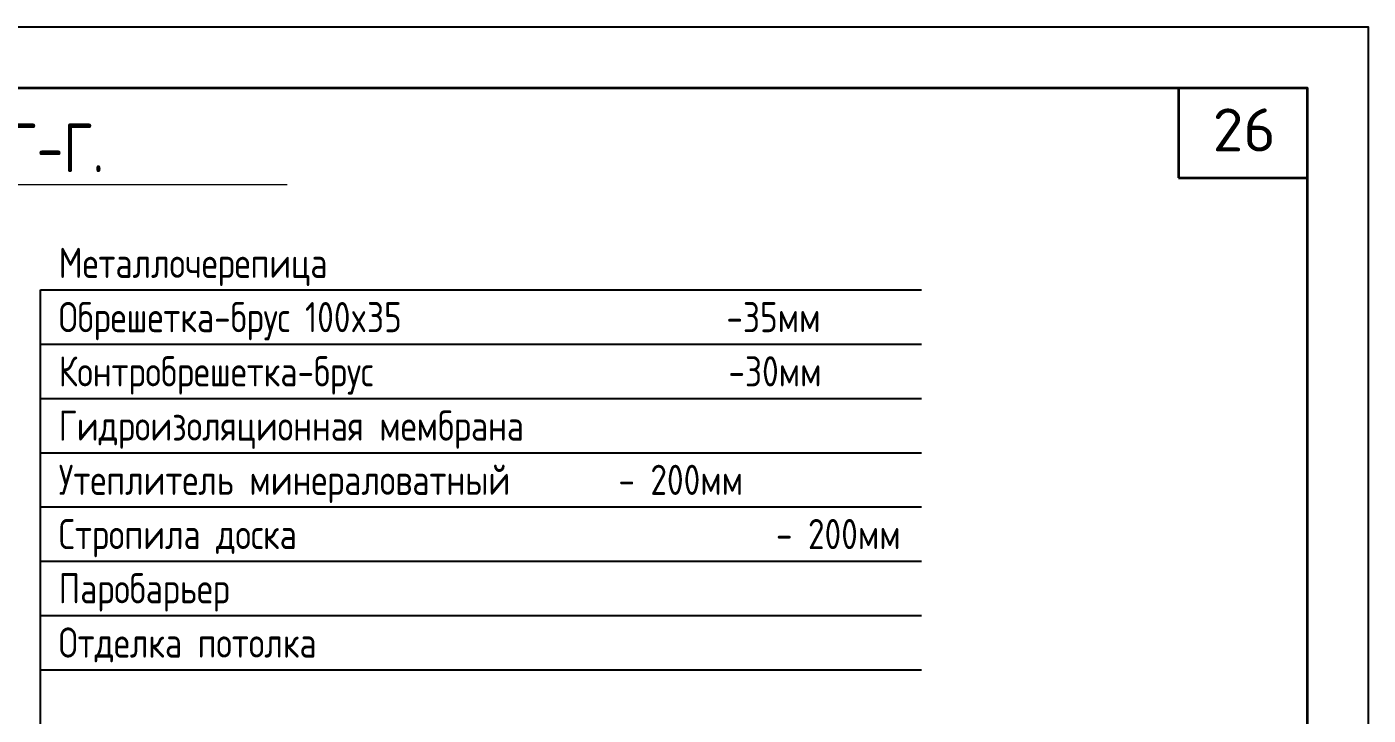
# Model space of a CAD drawing. Extents: x -12289450 to -10763036, y -7834513 to -6150123.
# Drawn here: x -10888592 to -10883920, y -7674660 to -7672261 of the extents above; entities that cross this region are included whole.
import ezdxf

# ---------------------------------------------------------------- set-up
doc = ezdxf.new("R2010")
doc.units = 0
doc.header["$LTSCALE"] = 25
for name, color, linetype in [('Annotation - Text', 7, 'Continuous'), ('ArchiCAD', 7, 'Continuous'), ('EEE', 7, 'Continuous'), ('Новое', 51, 'Continuous')]:
    doc.layers.add(name, color=color, linetype=linetype)
doc.layers.add('тонкий', color=114, linetype='Continuous', lineweight=20)
doc.styles.add('GOST 2.304', font='cs_gost2304.shx')
doc.styles.get("Standard").update_dxf_attribs({"font": 'arial.ttf'})

msp = doc.modelspace()

# ---------------------------------------------------------------- linework, layer by layer
at = {"layer": 'ArchiCAD', "color": 7, "linetype": 'Continuous', "lineweight": 35}
msp.add_lwpolyline([(-10900891.4, -7672473.4), (-10884132.2, -7672473.4), (-10884132.2, -7684650.4), (-10900891.4, -7684650.4)], close=True, dxfattribs=at)
msp.add_lwpolyline([(-10900891.4, -7672473.4), (-10884132.2, -7672473.4), (-10884132.2, -7684650.4), (-10900891.4, -7684650.4)], close=True, dxfattribs=at)
at = {"layer": 'ArchiCAD', "color": 7, "linetype": 'Continuous', "lineweight": 35, "extrusion": (1, 0, 0), "elevation": -10884581.1}
msp.add_lwpolyline([(-7672473.4, 0), (-7672787.6, 0)], dxfattribs=at)
at = {"layer": 'ArchiCAD', "color": 7, "linetype": 'Continuous', "lineweight": 35, "extrusion": (0, 1, 0), "elevation": -7672787.6}
msp.add_lwpolyline([(10884581.1, 0), (10884132.2, 0)], dxfattribs=at)
at = {"layer": 'EEE', "lineweight": 15}
msp.add_line((-10890268.6, -7672810.2), (-10887685.2, -7672810.2), dxfattribs=at)
at = {"layer": 'Новое', "color": 7, "linetype": 'Continuous'}
msp.add_lwpolyline([(-10901740, -7672261.3), (-10883920.1, -7672261.3), (-10883920.1, -7684862.5), (-10901740, -7684862.5)], close=True, dxfattribs=at)
msp.add_lwpolyline([(-10901740, -7672261.3), (-10883920.1, -7672261.3), (-10883920.1, -7684862.5), (-10901740, -7684862.5)], close=True, dxfattribs=at)
at = {"layer": 'тонкий', "lineweight": 25, "ltscale": 2}
for p, q in [((-10888544.3, -7675764.4), (-10888544.3, -7673178.3)), ((-10888544.3, -7673178.3), (-10885475.6, -7673178.3)), ((-10888544.3, -7673367.3), (-10885475.6, -7673367.3)), ((-10888544.3, -7673556.3), (-10885475.6, -7673556.3)), ((-10888544.3, -7673745.3), (-10885475.6, -7673745.3)), ((-10888544.3, -7673934.3), (-10885475.6, -7673934.3)), ((-10888544.3, -7674123.3), (-10885475.6, -7674123.3)), ((-10888544.3, -7674123.3), (-10885475.6, -7674123.3)), ((-10888544.3, -7674312.3), (-10885475.6, -7674312.3)), ((-10888544.3, -7674312.3), (-10885475.6, -7674312.3)), ((-10888544.3, -7674501.3), (-10885475.6, -7674501.3))]:
    msp.add_line(p, q, dxfattribs=at)

# ---------------------------------------------------------------- texts
at = {"insert": (-10884461.8, -7672545.6), "char_height": 150, "width": 453.455, "attachment_point": 1}
msp.add_mtext('{\\Fsimplex|c0;26}', dxfattribs=at)
at = {"layer": 'Annotation - Text', "color": 0, "lineweight": 25, "style": 'GOST 2.304'}
msp.add_text('Разрез по кровле Г-Г.', height=169.714, dxfattribs=at).set_placement((-10890236.5, -7672767.6))
at = {"layer": 'тонкий', "lineweight": 25, "ltscale": 2, "style": 'GOST 2.304'}
for s, p in [('Металлочерепица ', (-10888481.3, -7673136.3)), ('Обрешетка-брус 100x35                     -35мм', (-10888481.3, -7673325.3)), ('Контробрешетка-брус                       -30мм', (-10888481.3, -7673514.3)), ('Гидроизоляционная мембрана', (-10888481.3, -7673703.3)), ('Утеплитель минераловатный       - 200мм', (-10888481.3, -7673892.3)), ('Стропила доска                               - 200мм', (-10888481.3, -7674081.3)), ('Паробарьер', (-10888481.3, -7674270.3)), ('Отделка потолка', (-10888481.3, -7674459.3))]:
    msp.add_text(s, height=105, dxfattribs=at).set_placement(p)

doc.saveas('drawing.dxf')
